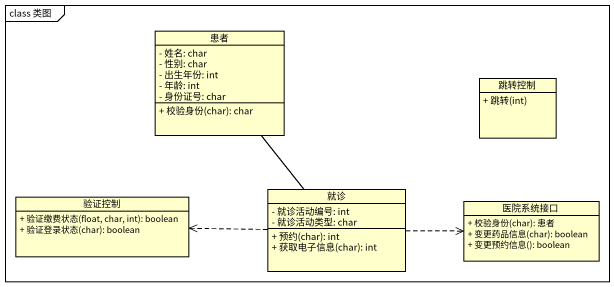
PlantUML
@startuml
mainframe class 类图
hide circle
hide empty members
skinparam classAttributeIconSize 0
class 患者 {
  - 姓名: char
  - 性别: char
  - 出生年份: int
  - 年龄: int
  - 身份证号: char
  + 校验身份(char): char
}
class 跳转控制 {
  + 跳转(int)
}
class 验证控制 {
  + 验证缴费状态(float, char, int): boolean
  + 验证登录状态(char): boolean
}
class 就诊 {
  - 就诊活动编号: int
  - 就诊活动类型: char
  + 预约(char): int
  + 获取电子信息(char): int
}
class 医院系统接口 {
  + 校验身份(char): 患者
  + 变更药品信息(char): boolean
  + 变更预约信息(): boolean
}
就诊 -up- 患者
就诊 .left.> 验证控制
就诊 .right.> 医院系统接口
@enduml
